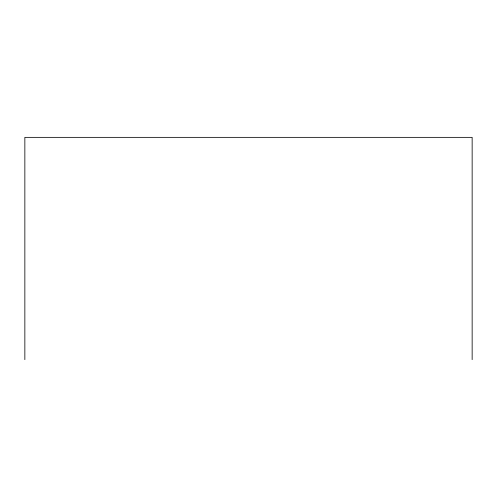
<?xml version="1.0" encoding="UTF-8"?>
<svg xmlns="http://www.w3.org/2000/svg" width="497" height="497" viewBox="0 0 497 497"><rect width="100%" height="100%" fill="white"/><g stroke="black" fill="none" stroke-linecap="round" stroke-linejoin="round"><path stroke-width="0.75" d="M472.15 359.642L472.15 137.358L24.85 137.358L24.85 359.642"/></g></svg>
